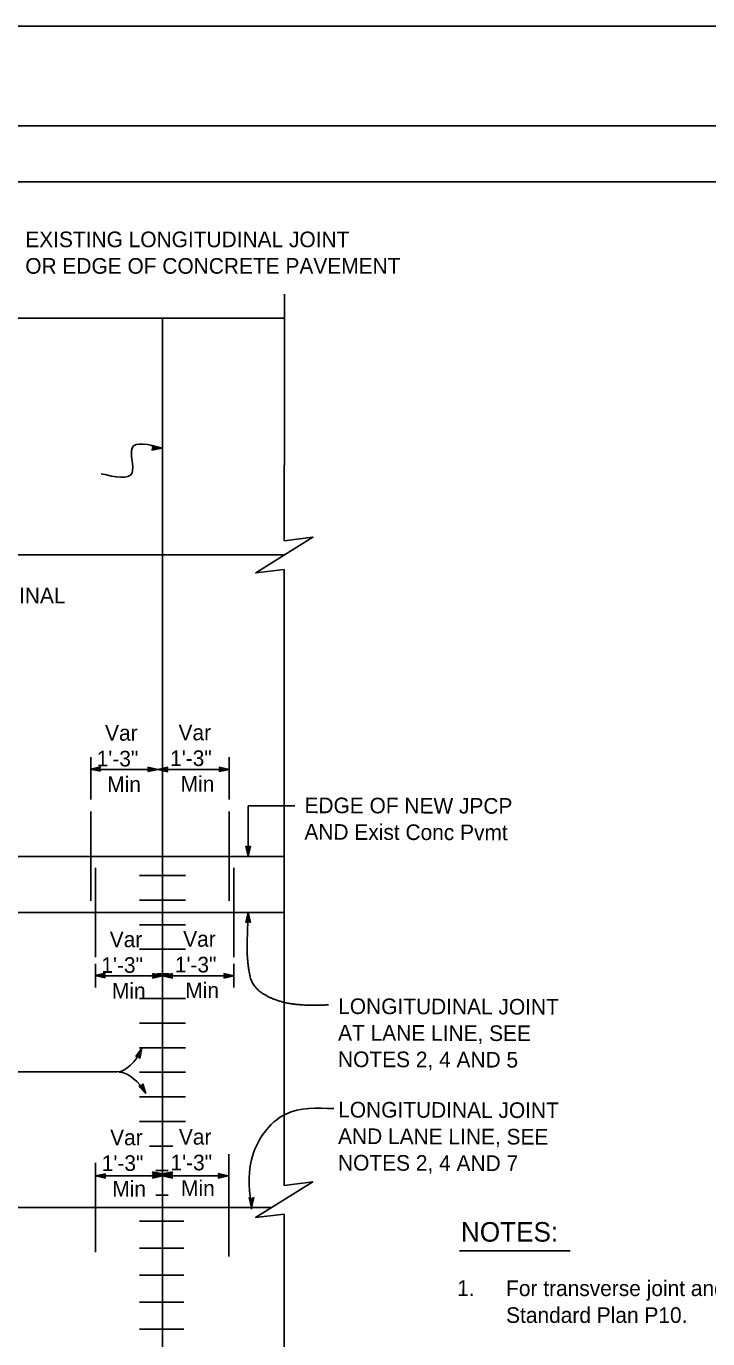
# Model space of a CAD drawing. Extents: x -894 to 866, y -476 to 714.
# Drawn here: x 126 to 431, y 126 to 714 of the extents above; entities that cross this region are included whole.
import ezdxf

# ---------------------------------------------------------------- set-up
doc = ezdxf.new("R2010")
doc.units = 0
for name, color, linetype in [('10 Sheet Format', 7, 'Continuous'), ('56 Stage 3 Anno', 7, 'Continuous'), ('57 Undefined', 7, 'Continuous'), ('60 Nongeo Data', 7, 'Continuous')]:
    doc.layers.add(name, color=color, linetype=linetype)

msp = doc.modelspace()

# ---------------------------------------------------------------- linework, layer by layer
at = {"layer": '10 Sheet Format'}
for p, q in [((-863.43, 668.96), (836.57, 668.96)), ((-813.45, 643.96), (811.55, 643.96))]:
    msp.add_line(p, q, dxfattribs=at)
for points in [[(-894.04, 713.55), (865.96, 713.55), (865.96, -476.45), (-894.04, -476.45)], [(-863.43, 668.96), (836.59, 668.96), (836.59, -431.03), (-863.43, -431.03)]]:
    msp.add_lwpolyline(points, close=True, dxfattribs=at)
at = {"layer": '56 Stage 3 Anno'}
for p, q in [((241.74, 593.67), (241.74, 517.11)), ((182.26, 523.86), (182.89, 524.84)), ((186.79, 524.73), (182.26, 523.86)), ((182.26, 523.86), (182.26, 523.86)), ((182.89, 524.84), (182.32, 525.86)), ((182.32, 525.86), (182.32, 525.86)), ((182.32, 525.86), (186.79, 524.73)), ((185.74, 524.75), (182.44, 524.12)), ((182.47, 525.59), (185.75, 524.76)), ((184.72, 524.79), (182.58, 524.38)), ((182.64, 525.31), (184.72, 524.79)), ((182.76, 525.05), (183.68, 524.82)), ((183.68, 524.82), (182.77, 524.64)), ((186.79, 524.73), (186.79, 524.73)), ((241.6, 443.41), (241.6, 349.05)), ((154.84, 381.11), (159.34, 382.11)), ((155.02, 386.37), (155.02, 367.44)), ((155.88, 381.11), (159.16, 381.84)), ((159.34, 382.11), (158.74, 381.11)), ((159.34, 382.11), (159.34, 382.11)), ((181.07, 380.92), (180.47, 381.93)), ((180.47, 381.93), (180.47, 381.93)), ((180.47, 381.93), (184.97, 380.92)), ((184.97, 380.92), (189.47, 381.92)), ((189.47, 381.92), (188.87, 380.92)), ((189.47, 381.92), (189.47, 381.92)), ((213.05, 380.96), (212.45, 381.96)), ((212.45, 381.96), (212.45, 381.96)), ((212.45, 381.96), (216.95, 380.96)), ((217.02, 386.37), (217.02, 367.44)), ((159.34, 380.11), (154.84, 381.11)), ((154.84, 381.11), (154.84, 381.11)), ((155.02, 380.92), (184.97, 380.92)), ((159.18, 380.37), (155.87, 381.11)), ((156.91, 381.11), (159.03, 381.58)), ((159, 380.64), (156.91, 381.11)), ((157.95, 381.11), (158.85, 381.31)), ((158.87, 380.9), (157.95, 381.11)), ((158.74, 381.11), (159.34, 380.11)), ((159.34, 380.11), (159.34, 380.11)), ((184.97, 380.92), (180.47, 379.93)), ((180.47, 379.93), (181.07, 380.92)), ((180.47, 379.93), (180.47, 379.93)), ((180.64, 381.66), (183.94, 380.92)), ((183.93, 380.92), (180.65, 380.2)), ((182.9, 380.93), (180.78, 380.46)), ((180.81, 381.39), (182.9, 380.93)), ((180.94, 381.13), (181.87, 380.93)), ((181.87, 380.93), (180.96, 380.73)), ((184.97, 380.92), (184.97, 380.92)), ((184.97, 380.92), (217.02, 380.92)), ((189.47, 379.92), (184.97, 380.92)), ((184.97, 380.92), (184.97, 380.92)), ((189.31, 380.19), (186.01, 380.92)), ((186.02, 380.93), (189.3, 381.65)), ((187.05, 380.92), (189.16, 381.39)), ((189.14, 380.46), (187.05, 380.92)), ((188.08, 380.92), (188.99, 381.12)), ((189, 380.72), (188.08, 380.92)), ((188.87, 380.92), (189.47, 379.92)), ((189.47, 379.92), (189.47, 379.92)), ((216.95, 380.96), (212.45, 379.96)), ((212.45, 379.96), (213.05, 380.96)), ((212.45, 379.96), (212.45, 379.96)), ((212.61, 381.69), (215.92, 380.96)), ((215.91, 380.95), (212.63, 380.23)), ((214.88, 380.96), (212.76, 380.49)), ((212.79, 381.42), (214.88, 380.96)), ((212.92, 381.16), (213.84, 380.96)), ((213.84, 380.96), (212.94, 380.76)), ((216.95, 380.96), (216.95, 380.96)), ((241.6, 349.05), (241.6, 228.55)), ((225.45, 342.06), (224.45, 346.56)), ((224.45, 346.56), (224.45, 346.56)), ((224.45, 346.56), (225.45, 345.96)), ((225.45, 343.1), (224.72, 346.38)), ((225.45, 344.13), (224.98, 346.25)), ((225.45, 345.16), (225.25, 346.07)), ((225.45, 345.96), (226.46, 346.56)), ((226.46, 346.56), (225.45, 342.06)), ((226.19, 346.39), (225.45, 343.09)), ((225.92, 346.22), (225.45, 344.13)), ((225.66, 346.09), (225.45, 345.16)), ((225.45, 342.06), (225.45, 342.06)), ((226.46, 346.56), (226.46, 346.56)), ((224.48, 312.42), (225.49, 316.92)), ((225.49, 313.02), (224.48, 312.42)), ((224.48, 312.42), (224.48, 312.42)), ((224.75, 312.58), (225.49, 315.88)), ((225.02, 312.76), (225.48, 314.85)), ((225.28, 312.89), (225.48, 313.81)), ((225.48, 314.85), (225.95, 312.73)), ((225.48, 313.81), (225.68, 312.9)), ((225.49, 316.92), (225.49, 316.92)), ((225.49, 316.92), (226.48, 312.42)), ((225.49, 315.87), (226.21, 312.59)), ((226.48, 312.42), (225.49, 313.02)), ((226.48, 312.42), (226.48, 312.42)), ((157.11, 293.98), (157.11, 283.3)), ((219.11, 293.98), (219.11, 283.3)), ((156.93, 288.72), (161.43, 289.72)), ((161.43, 287.71), (156.93, 288.72)), ((156.93, 288.72), (156.93, 288.72)), ((157.11, 288.53), (187.07, 288.53)), ((161.27, 287.98), (157.97, 288.72)), ((157.98, 288.72), (161.26, 289.45)), ((159, 288.72), (161.12, 289.19)), ((161.09, 288.25), (159, 288.72)), ((160.04, 288.72), (160.95, 288.92)), ((160.96, 288.51), (160.04, 288.72)), ((161.43, 289.72), (160.83, 288.72)), ((160.83, 288.72), (161.43, 287.71)), ((161.43, 289.72), (161.43, 289.72)), ((183.17, 288.53), (182.57, 289.54)), ((182.57, 289.54), (182.57, 289.54)), ((182.57, 289.54), (187.07, 288.53)), ((187.07, 288.53), (182.57, 287.53)), ((182.57, 287.53), (183.17, 288.53)), ((182.73, 289.27), (186.03, 288.53)), ((186.02, 288.53), (182.74, 287.8)), ((185, 288.53), (182.88, 288.06)), ((182.91, 289), (185, 288.53)), ((183.04, 288.74), (183.96, 288.53)), ((183.96, 288.53), (183.05, 288.33)), ((187.07, 288.53), (191.57, 289.53)), ((187.07, 288.53), (187.07, 288.53)), ((187.07, 288.53), (219.11, 288.53)), ((191.57, 287.53), (187.07, 288.53)), ((187.07, 288.53), (187.07, 288.53)), ((191.41, 287.79), (188.1, 288.53)), ((188.11, 288.54), (191.39, 289.26)), ((189.14, 288.53), (191.26, 289)), ((191.23, 288.06), (189.14, 288.53)), ((190.18, 288.53), (191.08, 288.73)), ((191.1, 288.32), (190.18, 288.53)), ((191.57, 289.53), (190.97, 288.53)), ((190.97, 288.53), (191.57, 287.53)), ((191.57, 289.53), (191.57, 289.53)), ((215.14, 288.56), (214.54, 289.57)), ((214.54, 289.57), (214.54, 289.57)), ((214.54, 289.57), (219.04, 288.56)), ((219.04, 288.56), (214.54, 287.57)), ((214.54, 287.57), (215.14, 288.56)), ((214.71, 289.3), (218.01, 288.56)), ((218, 288.56), (214.72, 287.84)), ((216.97, 288.57), (214.85, 288.1)), ((214.88, 289.03), (216.97, 288.57)), ((215.01, 288.77), (215.94, 288.57)), ((215.94, 288.57), (215.03, 288.37)), ((219.04, 288.56), (219.04, 288.56)), ((161.43, 287.71), (161.43, 287.71)), ((182.57, 287.53), (182.57, 287.53)), ((191.57, 287.53), (191.57, 287.53)), ((214.54, 287.57), (214.54, 287.57)), ((175.18, 252.39), (177.87, 256.14)), ((175.49, 252.43), (177.46, 255.18)), ((175.81, 252.49), (177.06, 254.23)), ((176.1, 252.51), (176.65, 253.28)), ((176.65, 253.28), (176.48, 252.36)), ((177.06, 254.23), (176.66, 252.1)), ((177.46, 255.18), (176.85, 251.87)), ((177.87, 256.14), (177.03, 251.6)), ((177.87, 256.14), (177.87, 256.14)), ((176.34, 252.55), (175.18, 252.39)), ((175.18, 252.39), (175.18, 252.39)), ((177.03, 251.6), (176.34, 252.55)), ((177.03, 251.6), (177.03, 251.6)), ((116.43, 245.58), (166.86, 245.58)), ((179.68, 235.82), (176.57, 239.23)), ((176.57, 239.23), (176.57, 239.23)), ((176.57, 239.23), (177.74, 239.21)), ((179.15, 236.73), (176.89, 239.21)), ((178.65, 237.62), (177.19, 239.23)), ((178.13, 238.52), (177.51, 239.21)), ((177.74, 239.21), (178.31, 240.23)), ((177.85, 239.42), (178.13, 238.52)), ((178.01, 239.67), (178.65, 237.62)), ((178.16, 239.95), (179.16, 236.72)), ((178.31, 240.23), (178.31, 240.23)), ((178.31, 240.23), (179.68, 235.82)), ((179.68, 235.82), (179.68, 235.82)), ((157.1, 198.98), (161.6, 199.98)), ((161.6, 199.98), (161, 198.98)), ((161.6, 199.98), (161.6, 199.98)), ((183.16, 199.89), (182.56, 200.9)), ((182.56, 200.9), (182.56, 200.9)), ((182.56, 200.9), (187.06, 199.89)), ((183.16, 199.05), (182.56, 200.06)), ((182.56, 200.06), (182.56, 200.06)), ((182.56, 200.06), (187.06, 199.05)), ((187.06, 199.89), (182.56, 198.89)), ((182.56, 198.89), (183.16, 199.89)), ((182.72, 200.63), (186.03, 199.89)), ((182.72, 199.79), (186.03, 199.05)), ((186.02, 199.89), (182.74, 199.16)), ((184.99, 199.89), (182.87, 199.42)), ((182.9, 200.36), (184.99, 199.89)), ((183.03, 200.1), (183.95, 199.89)), ((183.95, 199.89), (183.05, 199.69)), ((187.06, 199.89), (191.56, 200.89)), ((187.06, 199.05), (191.56, 200.05)), ((191.56, 198.89), (187.06, 199.89)), ((187.06, 199.89), (187.06, 199.89)), ((187.06, 199.89), (187.06, 199.89)), ((188.1, 199.89), (191.39, 200.62)), ((191.4, 199.15), (188.1, 199.89)), ((188.1, 199.06), (191.39, 199.78)), ((189.13, 199.89), (191.25, 200.36)), ((191.22, 199.42), (189.13, 199.89)), ((190.17, 199.89), (191.08, 200.09)), ((191.09, 199.68), (190.17, 199.89)), ((191.56, 200.89), (190.96, 199.89)), ((191.56, 200.05), (190.96, 199.05)), ((190.96, 199.89), (191.56, 198.89)), ((191.56, 200.89), (191.56, 200.89)), ((191.56, 200.05), (191.56, 200.05)), ((212.64, 199.06), (212.04, 200.06)), ((212.04, 200.06), (212.04, 200.06)), ((212.04, 200.06), (216.54, 199.06)), ((212.2, 199.8), (215.5, 199.06)), ((157.1, 198.98), (187.06, 198.98)), ((161.6, 197.98), (157.1, 198.98)), ((157.1, 198.98), (157.1, 198.98)), ((161.44, 198.24), (158.14, 198.98)), ((158.15, 198.98), (161.43, 199.71)), ((159.18, 198.98), (161.29, 199.45)), ((161.27, 198.51), (159.18, 198.98)), ((160.21, 198.98), (161.12, 199.18)), ((161.13, 198.77), (160.21, 198.98)), ((161, 198.98), (161.6, 197.98)), ((161.6, 197.98), (161.6, 197.98)), ((187.06, 199.05), (182.56, 198.06)), ((182.56, 198.06), (183.16, 199.05)), ((182.56, 198.89), (182.56, 198.89)), ((182.56, 198.06), (182.56, 198.06)), ((186.02, 199.05), (182.74, 198.33)), ((184.99, 199.06), (182.87, 198.59)), ((182.9, 199.52), (184.99, 199.06)), ((183.03, 199.26), (183.95, 199.06)), ((183.95, 199.06), (183.05, 198.86)), ((187.06, 199.05), (187.06, 199.05)), ((191.56, 198.05), (187.06, 199.05)), ((187.06, 199.05), (187.06, 199.05)), ((187.06, 199.05), (216.81, 199.05)), ((191.4, 198.32), (188.1, 199.05)), ((189.13, 199.05), (191.25, 199.52)), ((191.22, 198.59), (189.13, 199.05)), ((190.17, 199.05), (191.08, 199.25)), ((191.09, 198.85), (190.17, 199.05)), ((190.96, 199.05), (191.56, 198.05)), ((191.56, 198.89), (191.56, 198.89)), ((191.56, 198.05), (191.56, 198.05)), ((216.54, 199.06), (212.04, 198.06)), ((212.04, 198.06), (212.64, 199.06)), ((212.04, 198.06), (212.04, 198.06)), ((215.49, 199.06), (212.21, 198.33)), ((214.46, 199.06), (212.35, 198.59)), ((212.37, 199.53), (214.46, 199.06)), ((212.51, 199.27), (213.43, 199.06)), ((213.43, 199.06), (212.52, 198.86)), ((216.54, 199.06), (216.54, 199.06)), ((226.96, 184.82), (225.96, 189.32)), ((225.96, 189.32), (225.96, 189.32)), ((225.96, 189.32), (226.96, 188.72)), ((226.96, 185.87), (226.23, 189.15)), ((226.96, 186.89), (226.49, 189.01)), ((226.96, 187.93), (226.76, 188.84)), ((226.96, 188.72), (227.96, 189.32)), ((227.96, 189.32), (226.96, 184.82)), ((227.7, 189.16), (226.96, 185.86)), ((227.43, 188.98), (226.96, 186.89)), ((227.17, 188.85), (226.96, 187.93)), ((227.96, 189.32), (227.96, 189.32)), ((226.96, 184.82), (226.96, 184.82)), ((241.6, 154.86), (241.6, 40.01))]:
    msp.add_line(p, q, dxfattribs=at)
for centre, major_axis, ratio, start_param, end_param in [((170.82, 258.59), (5.77, 12.64), 0.53583, 3.386428, 4.762504), ((172.12, 231.71), (7.69, -13.1), 0.566297, 1.552553, 2.767144)]:
    msp.add_ellipse(centre, major_axis=major_axis, ratio=ratio, start_param=start_param, end_param=end_param, dxfattribs=at)
msp.add_open_spline([(225.48, 316.92), (224.91, 303.69), (225.18, 293.96), (227.28, 283.45), (237.79, 277.14), (251.46, 275.03), (261.45, 275.56)], degree=2, dxfattribs=at)
at = {"layer": '57 Undefined'}
msp.add_line((320.05, 165.51), (369.65, 165.51), dxfattribs=at)
at = {"layer": '60 Nongeo Data'}
for p, q in [((-108.39, 582.93), (241.74, 582.93)), ((187.06, 341.93), (187.06, 582.93)), ((241.64, 483.27), (241.64, 517.17)), ((-108.39, 476.93), (241.6, 476.93)), ((241.64, 443.4), (241.64, 470.47)), ((225.46, 364.64), (225.46, 341.93)), ((225.46, 364.64), (246.29, 364.64)), ((155.02, 322.06), (155.02, 362.06)), ((217.02, 322.06), (217.02, 362.06)), ((-108.39, 341.93), (241.6, 341.93)), ((187.06, 15.43), (187.06, 341.93)), ((157.11, 296.93), (157.11, 336.93)), ((219.11, 296.93), (219.11, 336.93)), ((176.74, 333.44), (197.4, 333.44)), ((197.4, 322.43), (176.74, 322.43)), ((-108.39, 316.93), (241.6, 316.93)), ((176.74, 316.91), (197.4, 316.91)), ((176.74, 316.91), (197.4, 316.91)), ((176.74, 311.42), (197.4, 311.42)), ((176.74, 300.42), (197.4, 300.42)), ((184.53, 289.41), (189.91, 289.41)), ((176.74, 278.4), (197.4, 278.4)), ((176.74, 267.39), (197.4, 267.39)), ((176.74, 256.39), (197.4, 256.39)), ((176.74, 245.38), (197.4, 245.38)), ((176.74, 234.37), (197.4, 234.37)), ((176.74, 223.37), (197.4, 223.37)), ((241.61, 194.74), (241.61, 228.64)), ((181.22, 212.36), (191.75, 212.36)), ((216.81, 162.96), (216.81, 208.7)), ((157.1, 164.84), (157.1, 204.84)), ((184.19, 201.35), (189.59, 201.35)), ((184.19, 190.35), (189.59, 190.35)), ((184.19, 190.35), (189.59, 190.35)), ((-113.99, 184.84), (236.02, 184.84)), ((176.73, 184.82), (197.4, 184.82)), ((176.74, 178.79), (196.62, 178.79)), ((241.61, 154.87), (241.61, 181.94)), ((176.74, 166.69), (196.62, 166.69)), ((176.74, 154.59), (196.62, 154.59)), ((176.74, 142.49), (196.62, 142.49)), ((176.74, 130.39), (196.62, 130.39))]:
    msp.add_line(p, q, dxfattribs=at)
for points in [[(241.64, 483.27), (254.44, 484.87), (228.84, 468.87), (241.64, 470.47)], [(241.61, 194.74), (254.41, 196.34), (228.81, 180.34), (241.61, 181.94)]]:
    msp.add_lwpolyline(points, dxfattribs=at)
for points in [[(186.96, 524.77), (173.49, 524.77), (173.49, 513.66), (159.72, 513.28)], [(226.97, 184.16), (226.97, 206.23), (242.26, 226.67), (263.82, 229.12)]]:
    msp.add_spline(points, degree=3, dxfattribs=at)

# ---------------------------------------------------------------- texts
at = {"layer": '57 Undefined'}
for s, height, p in [('EXISTING LONGITUDINAL JOINT', 7, (125.67, 614.66)), ('OR EDGE OF CONCRETE PAVEMENT', 7, (125.67, 602.79)), ('EXISTING LONGITUDINAL ', 7, (28.21, 455.26)), ('Var', 7, (161.39, 393.77)), ('Var', 7, (194.29, 393.96)), ('1\'-3"', 7, (157.64, 382.27)), ('1\'-3"', 7, (190.53, 382.46)), ('Min', 7, (162.35, 370.77)), ('Min', 7, (195.25, 370.96)), ('Var', 7, (163.49, 301.38)), ('Var', 7, (196.38, 301.56)), ('1\'-3"', 7, (159.73, 289.88)), ('1\'-3"', 7, (192.63, 290.06)), ('Min', 7, (164.45, 278.38)), ('Min', 7, (197.34, 278.56)), ('Var', 7, (163.67, 212.74)), ('Var', 7, (194.45, 212.99)), ('1\'-3"', 7, (159.92, 201.24)), ('1\'-3"', 7, (190.69, 201.49)), ('Min', 7, (164.63, 189.74)), ('Min', 7, (195.41, 189.99)), ('NOTES:', 8.75, (320.73, 169.58)), ('For transverse joint and dowel bar details not shown, see', 7, (340.96, 145.22)), ('Standard Plan P10.', 7, (340.96, 133.22))]:
    msp.add_text(s, height=height, dxfattribs=at).set_placement(p)
for s, p in [('EDGE OF NEW JPCP', (250.68, 361.37)), ('AND Exist Conc Pvmt', (250.64, 349.49)), ('LONGITUDINAL JOINT', (265.76, 271.48)), ('AT LANE LINE, SEE', (265.72, 259.6)), ('NOTES 2, 4 AND 5', (265.69, 247.73)), ('LONGITUDINAL JOINT', (265.76, 225.17)), ('AND LANE LINE, SEE', (265.72, 213.3)), ('NOTES 2, 4 AND 7', (265.69, 201.42)), ('1.', (319.07, 145.29))]:
    msp.add_text(s, height=7, rotation=359.82385, dxfattribs=at).set_placement(p)

doc.saveas('drawing.dxf')
